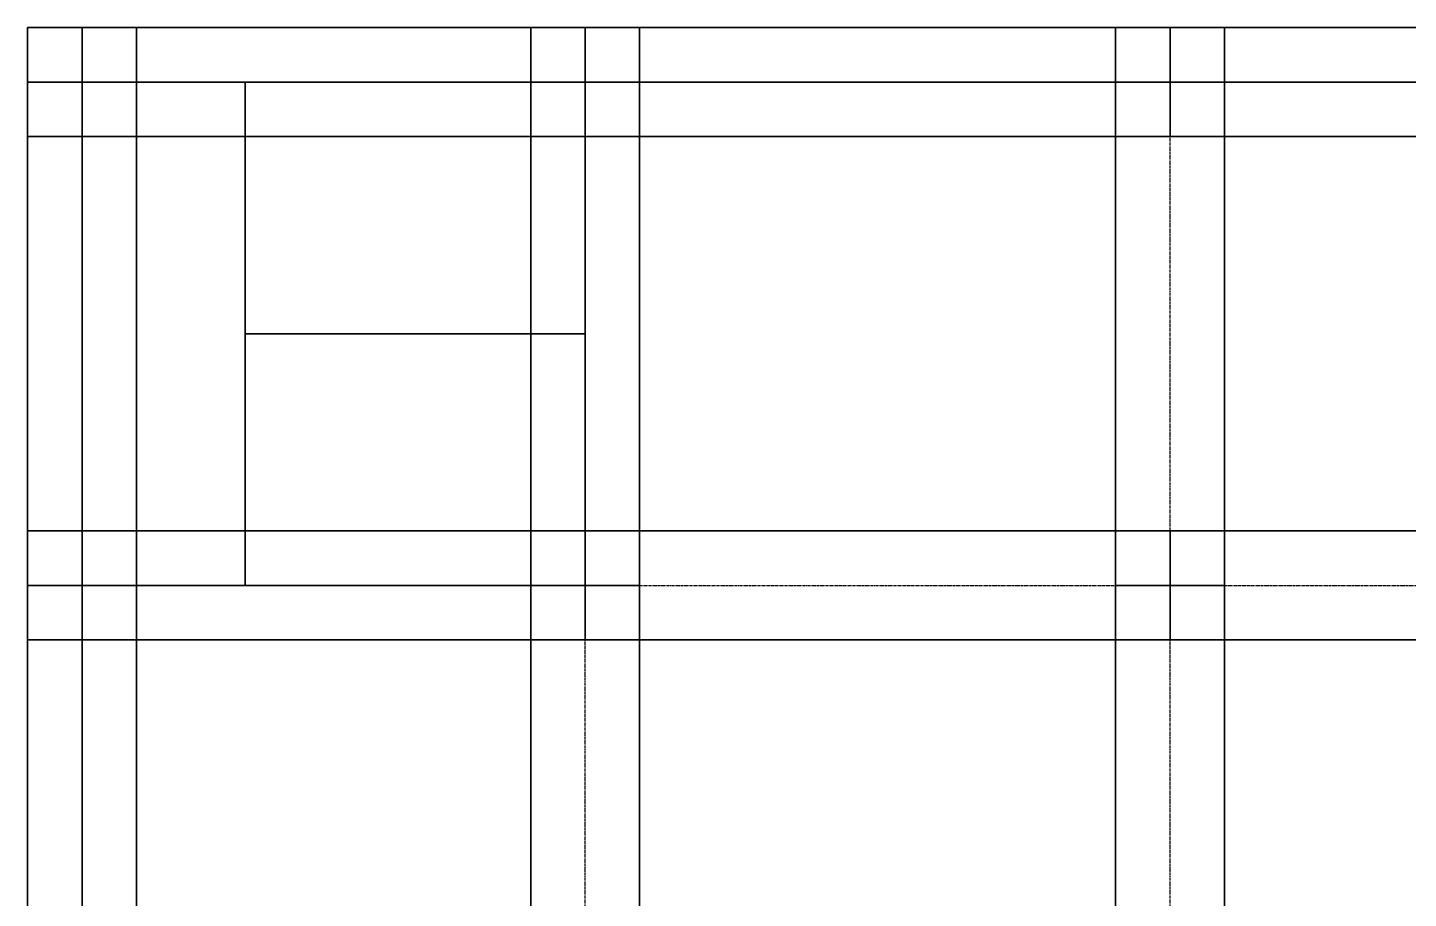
# Model space of a CAD drawing. Extents: x -12 to 2097, y 100 to 3117.
# Drawn here: x -12 to 292.6, y 2924.9 to 3116.9 of the extents above; entities that cross this region are included whole.
import ezdxf

# ---------------------------------------------------------------- set-up
doc = ezdxf.new("R2010")
doc.units = 0
doc.header["$MEASUREMENT"] = 0
doc.linetypes.add('Center', pattern=[2, 1.25, -0.25, 0.25, -0.25])
for name, color, linetype in [('BEAM', 5, 'CONTINUOUS'), ('CENTERLINES', 7, 'CONTINUOUS'), ('COLS', 5, 'CONTINUOUS'), ('SLAB', 6, 'CONTINUOUS')]:
    doc.layers.add(name, color=color, linetype=linetype)

msp = doc.modelspace()

# ---------------------------------------------------------------- linework, layer by layer
at = {"layer": 'BEAM', "color": 5, "linetype": 'CONTINUOUS'}
for points in [[(0, 3116.916, 600), (0, 3116.916, 624), (111, 3116.916, 624), (111, 3116.916, 600)], [(0, 3116.916, 624), (0, 3092.916, 624), (111, 3092.916, 624), (111, 3116.916, 624)], [(0, 3092.916, 600), (0, 3116.916, 600), (111, 3116.916, 600), (111, 3092.916, 600)], [(0, 3116.916, 468), (0, 3116.916, 492), (111, 3116.916, 492), (111, 3116.916, 468)], [(0, 3116.916, 492), (0, 3092.916, 492), (111, 3092.916, 492), (111, 3116.916, 492)], [(0, 3092.916, 468), (0, 3116.916, 468), (111, 3116.916, 468), (111, 3092.916, 468)], [(0, 3116.916, 336), (0, 3116.916, 360), (111, 3116.916, 360), (111, 3116.916, 336)], [(0, 3116.916, 360), (0, 3092.916, 360), (111, 3092.916, 360), (111, 3116.916, 360)], [(0, 3092.916, 336), (0, 3116.916, 336), (111, 3116.916, 336), (111, 3092.916, 336)], [(0, 3116.916, 204), (0, 3116.916, 228), (111, 3116.916, 228), (111, 3116.916, 204)], [(0, 3116.916, 228), (0, 3092.916, 228), (111, 3092.916, 228), (111, 3116.916, 228)], [(0, 3092.916, 204), (0, 3116.916, 204), (111, 3116.916, 204), (111, 3092.916, 204)], [(0, 3116.916, 60), (0, 3116.916, 84), (111, 3116.916, 84), (111, 3116.916, 60)], [(0, 3116.916, 84), (0, 3092.916, 84), (111, 3092.916, 84), (111, 3116.916, 84)], [(0, 3092.916, 60), (0, 3116.916, 60), (111, 3116.916, 60), (111, 3092.916, 60)], [(111, 3116.916, 600), (111, 3116.916, 624), (240, 3116.916, 624), (240, 3116.916, 600)], [(111, 3116.916, 624), (111, 3092.916, 624), (240, 3092.916, 624), (240, 3116.916, 624)], [(111, 3092.916, 600), (111, 3116.916, 600), (240, 3116.916, 600), (240, 3092.916, 600)], [(111, 3116.916, 468), (111, 3116.916, 492), (240, 3116.916, 492), (240, 3116.916, 468)], [(111, 3116.916, 492), (111, 3092.916, 492), (240, 3092.916, 492), (240, 3116.916, 492)], [(111, 3092.916, 468), (111, 3116.916, 468), (240, 3116.916, 468), (240, 3092.916, 468)], [(111, 3116.916, 336), (111, 3116.916, 360), (240, 3116.916, 360), (240, 3116.916, 336)], [(111, 3116.916, 360), (111, 3092.916, 360), (240, 3092.916, 360), (240, 3116.916, 360)], [(111, 3092.916, 336), (111, 3116.916, 336), (240, 3116.916, 336), (240, 3092.916, 336)], [(111, 3116.916, 204), (111, 3116.916, 228), (240, 3116.916, 228), (240, 3116.916, 204)], [(111, 3116.916, 228), (111, 3092.916, 228), (240, 3092.916, 228), (240, 3116.916, 228)], [(111, 3092.916, 204), (111, 3116.916, 204), (240, 3116.916, 204), (240, 3092.916, 204)], [(111, 3116.916, 60), (111, 3116.916, 84), (240, 3116.916, 84), (240, 3116.916, 60)], [(111, 3116.916, 84), (111, 3092.916, 84), (240, 3092.916, 84), (240, 3116.916, 84)], [(111, 3092.916, 60), (111, 3116.916, 60), (240, 3116.916, 60), (240, 3092.916, 60)], [(240, 3116.916, 600), (240, 3116.916, 624), (351, 3116.916, 624), (351, 3116.916, 600)], [(240, 3116.916, 624), (240, 3092.916, 624), (351, 3092.916, 624), (351, 3116.916, 624)], [(240, 3092.916, 600), (240, 3116.916, 600), (351, 3116.916, 600), (351, 3092.916, 600)], [(240, 3116.916, 468), (240, 3116.916, 492), (351, 3116.916, 492), (351, 3116.916, 468)], [(240, 3116.916, 492), (240, 3092.916, 492), (351, 3092.916, 492), (351, 3116.916, 492)], [(240, 3092.916, 468), (240, 3116.916, 468), (351, 3116.916, 468), (351, 3092.916, 468)], [(240, 3116.916, 336), (240, 3116.916, 360), (351, 3116.916, 360), (351, 3116.916, 336)], [(240, 3116.916, 360), (240, 3092.916, 360), (351, 3092.916, 360), (351, 3116.916, 360)], [(240, 3092.916, 336), (240, 3116.916, 336), (351, 3116.916, 336), (351, 3092.916, 336)], [(240, 3116.916, 204), (240, 3116.916, 228), (351, 3116.916, 228), (351, 3116.916, 204)], [(240, 3116.916, 228), (240, 3092.916, 228), (351, 3092.916, 228), (351, 3116.916, 228)], [(240, 3092.916, 204), (240, 3116.916, 204), (351, 3116.916, 204), (351, 3092.916, 204)], [(240, 3116.916, 60), (240, 3116.916, 84), (351, 3116.916, 84), (351, 3116.916, 60)], [(240, 3116.916, 84), (240, 3092.916, 84), (351, 3092.916, 84), (351, 3116.916, 84)], [(240, 3092.916, 60), (240, 3116.916, 60), (351, 3116.916, 60), (351, 3092.916, 60)], [(-12, 2993.916, 600), (-12, 2993.916, 624), (-12, 3104.916, 624), (-12, 3104.916, 600)], [(-12, 2993.916, 624), (12, 2993.916, 624), (12, 3104.916, 624), (-12, 3104.916, 624)], [(12, 2993.916, 600), (-12, 2993.916, 600), (-12, 3104.916, 600), (12, 3104.916, 600)], [(-12, 2993.916, 468), (-12, 2993.916, 492), (-12, 3104.916, 492), (-12, 3104.916, 468)], [(-12, 2993.916, 492), (12, 2993.916, 492), (12, 3104.916, 492), (-12, 3104.916, 492)], [(12, 2993.916, 468), (-12, 2993.916, 468), (-12, 3104.916, 468), (12, 3104.916, 468)], [(-12, 2993.916, 336), (-12, 2993.916, 360), (-12, 3104.916, 360), (-12, 3104.916, 336)], [(-12, 2993.916, 360), (12, 2993.916, 360), (12, 3104.916, 360), (-12, 3104.916, 360)], [(12, 2993.916, 336), (-12, 2993.916, 336), (-12, 3104.916, 336), (12, 3104.916, 336)], [(-12, 2993.916, 204), (-12, 2993.916, 228), (-12, 3104.916, 228), (-12, 3104.916, 204)], [(-12, 2993.916, 228), (12, 2993.916, 228), (12, 3104.916, 228), (-12, 3104.916, 228)], [(12, 2993.916, 204), (-12, 2993.916, 204), (-12, 3104.916, 204), (12, 3104.916, 204)], [(-12, 2993.916, 534), (-12, 2993.916, 558), (-12, 3104.916, 558), (-12, 3104.916, 534)], [(-12, 2993.916, 558), (12, 2993.916, 558), (12, 3104.916, 558), (-12, 3104.916, 558)], [(12, 2993.916, 534), (-12, 2993.916, 534), (-12, 3104.916, 534), (12, 3104.916, 534)], [(-12, 2993.916, 402), (-12, 2993.916, 426), (-12, 3104.916, 426), (-12, 3104.916, 402)], [(-12, 2993.916, 426), (12, 2993.916, 426), (12, 3104.916, 426), (-12, 3104.916, 426)], [(12, 2993.916, 402), (-12, 2993.916, 402), (-12, 3104.916, 402), (12, 3104.916, 402)], [(-12, 2993.916, 270), (-12, 2993.916, 294), (-12, 3104.916, 294), (-12, 3104.916, 270)], [(-12, 2993.916, 294), (12, 2993.916, 294), (12, 3104.916, 294), (-12, 3104.916, 294)], [(12, 2993.916, 270), (-12, 2993.916, 270), (-12, 3104.916, 270), (12, 3104.916, 270)], [(-12, 2993.916, 132), (-12, 2993.916, 156), (-12, 3104.916, 156), (-12, 3104.916, 132)], [(-12, 2993.916, 156), (12, 2993.916, 156), (12, 3104.916, 156), (-12, 3104.916, 156)], [(12, 2993.916, 132), (-12, 2993.916, 132), (-12, 3104.916, 132), (12, 3104.916, 132)], [(-12, 2993.916, 60), (-12, 2993.916, 84), (-12, 3104.916, 84), (-12, 3104.916, 60)], [(-12, 2993.916, 84), (12, 2993.916, 84), (12, 3104.916, 84), (-12, 3104.916, 84)], [(12, 2993.916, 60), (-12, 2993.916, 60), (-12, 3104.916, 60), (12, 3104.916, 60)], [(12, 2993.916, 624), (12, 2993.916, 600), (12, 3104.916, 600), (12, 3104.916, 624)], [(12, 2993.916, 492), (12, 2993.916, 468), (12, 3104.916, 468), (12, 3104.916, 492)], [(12, 2993.916, 360), (12, 2993.916, 336), (12, 3104.916, 336), (12, 3104.916, 360)], [(12, 2993.916, 228), (12, 2993.916, 204), (12, 3104.916, 204), (12, 3104.916, 228)], [(12, 2993.916, 558), (12, 2993.916, 534), (12, 3104.916, 534), (12, 3104.916, 558)], [(12, 2993.916, 426), (12, 2993.916, 402), (12, 3104.916, 402), (12, 3104.916, 426)], [(12, 2993.916, 294), (12, 2993.916, 270), (12, 3104.916, 270), (12, 3104.916, 294)], [(12, 2993.916, 156), (12, 2993.916, 132), (12, 3104.916, 132), (12, 3104.916, 156)], [(12, 2993.916, 84), (12, 2993.916, 60), (12, 3104.916, 60), (12, 3104.916, 84)], [(99, 2993.916, 600), (99, 2993.916, 624), (99, 3104.916, 624), (99, 3104.916, 600)], [(99, 2993.916, 624), (123, 2993.916, 624), (123, 3104.916, 624), (99, 3104.916, 624)], [(123, 2993.916, 600), (99, 2993.916, 600), (99, 3104.916, 600), (123, 3104.916, 600)], [(99, 2993.916, 468), (99, 2993.916, 492), (99, 3104.916, 492), (99, 3104.916, 468)], [(99, 2993.916, 492), (123, 2993.916, 492), (123, 3104.916, 492), (99, 3104.916, 492)], [(123, 2993.916, 468), (99, 2993.916, 468), (99, 3104.916, 468), (123, 3104.916, 468)], [(99, 2993.916, 336), (99, 2993.916, 360), (99, 3104.916, 360), (99, 3104.916, 336)], [(99, 2993.916, 360), (123, 2993.916, 360), (123, 3104.916, 360), (99, 3104.916, 360)], [(123, 2993.916, 336), (99, 2993.916, 336), (99, 3104.916, 336), (123, 3104.916, 336)], [(99, 2993.916, 204), (99, 2993.916, 228), (99, 3104.916, 228), (99, 3104.916, 204)], [(99, 2993.916, 228), (123, 2993.916, 228), (123, 3104.916, 228), (99, 3104.916, 228)], [(123, 2993.916, 204), (99, 2993.916, 204), (99, 3104.916, 204), (123, 3104.916, 204)], [(99, 2993.916, 60), (99, 2993.916, 84), (99, 3104.916, 84), (99, 3104.916, 60)], [(99, 2993.916, 84), (123, 2993.916, 84), (123, 3104.916, 84), (99, 3104.916, 84)], [(123, 2993.916, 60), (99, 2993.916, 60), (99, 3104.916, 60), (123, 3104.916, 60)], [(123, 2993.916, 624), (123, 2993.916, 600), (123, 3104.916, 600), (123, 3104.916, 624)], [(123, 2993.916, 492), (123, 2993.916, 468), (123, 3104.916, 468), (123, 3104.916, 492)], [(123, 2993.916, 360), (123, 2993.916, 336), (123, 3104.916, 336), (123, 3104.916, 360)], [(123, 2993.916, 228), (123, 2993.916, 204), (123, 3104.916, 204), (123, 3104.916, 228)], [(123, 2993.916, 84), (123, 2993.916, 60), (123, 3104.916, 60), (123, 3104.916, 84)], [(228, 2993.916, 600), (228, 2993.916, 624), (228, 3104.916, 624), (228, 3104.916, 600)], [(228, 2993.916, 624), (252, 2993.916, 624), (252, 3104.916, 624), (228, 3104.916, 624)], [(252, 2993.916, 600), (228, 2993.916, 600), (228, 3104.916, 600), (252, 3104.916, 600)], [(228, 2993.916, 468), (228, 2993.916, 492), (228, 3104.916, 492), (228, 3104.916, 468)], [(228, 2993.916, 492), (252, 2993.916, 492), (252, 3104.916, 492), (228, 3104.916, 492)], [(252, 2993.916, 468), (228, 2993.916, 468), (228, 3104.916, 468), (252, 3104.916, 468)], [(228, 2993.916, 336), (228, 2993.916, 360), (228, 3104.916, 360), (228, 3104.916, 336)], [(228, 2993.916, 360), (252, 2993.916, 360), (252, 3104.916, 360), (228, 3104.916, 360)], [(252, 2993.916, 336), (228, 2993.916, 336), (228, 3104.916, 336), (252, 3104.916, 336)], [(228, 2993.916, 204), (228, 2993.916, 228), (228, 3104.916, 228), (228, 3104.916, 204)], [(228, 2993.916, 228), (252, 2993.916, 228), (252, 3104.916, 228), (228, 3104.916, 228)], [(252, 2993.916, 204), (228, 2993.916, 204), (228, 3104.916, 204), (252, 3104.916, 204)], [(228, 2993.916, 60), (228, 2993.916, 84), (228, 3104.916, 84), (228, 3104.916, 60)], [(228, 2993.916, 84), (252, 2993.916, 84), (252, 3104.916, 84), (228, 3104.916, 84)], [(252, 2993.916, 60), (228, 2993.916, 60), (228, 3104.916, 60), (252, 3104.916, 60)], [(252, 2993.916, 624), (252, 2993.916, 600), (252, 3104.916, 600), (252, 3104.916, 624)], [(252, 2993.916, 492), (252, 2993.916, 468), (252, 3104.916, 468), (252, 3104.916, 492)], [(252, 2993.916, 360), (252, 2993.916, 336), (252, 3104.916, 336), (252, 3104.916, 360)], [(252, 2993.916, 228), (252, 2993.916, 204), (252, 3104.916, 204), (252, 3104.916, 228)], [(252, 2993.916, 84), (252, 2993.916, 60), (252, 3104.916, 60), (252, 3104.916, 84)], [(0, 3092.916, 624), (0, 3092.916, 600), (111, 3092.916, 600), (111, 3092.916, 624)], [(0, 3092.916, 492), (0, 3092.916, 468), (111, 3092.916, 468), (111, 3092.916, 492)], [(0, 3092.916, 360), (0, 3092.916, 336), (111, 3092.916, 336), (111, 3092.916, 360)], [(0, 3092.916, 228), (0, 3092.916, 204), (111, 3092.916, 204), (111, 3092.916, 228)], [(0, 3092.916, 84), (0, 3092.916, 60), (111, 3092.916, 60), (111, 3092.916, 84)], [(111, 3092.916, 624), (111, 3092.916, 600), (240, 3092.916, 600), (240, 3092.916, 624)], [(111, 3092.916, 492), (111, 3092.916, 468), (240, 3092.916, 468), (240, 3092.916, 492)], [(111, 3092.916, 360), (111, 3092.916, 336), (240, 3092.916, 336), (240, 3092.916, 360)], [(111, 3092.916, 228), (111, 3092.916, 204), (240, 3092.916, 204), (240, 3092.916, 228)], [(111, 3092.916, 84), (111, 3092.916, 60), (240, 3092.916, 60), (240, 3092.916, 84)], [(240, 3092.916, 624), (240, 3092.916, 600), (351, 3092.916, 600), (351, 3092.916, 624)], [(240, 3092.916, 492), (240, 3092.916, 468), (351, 3092.916, 468), (351, 3092.916, 492)], [(240, 3092.916, 360), (240, 3092.916, 336), (351, 3092.916, 336), (351, 3092.916, 360)], [(240, 3092.916, 228), (240, 3092.916, 204), (351, 3092.916, 204), (351, 3092.916, 228)], [(240, 3092.916, 84), (240, 3092.916, 60), (351, 3092.916, 60), (351, 3092.916, 84)], [(0, 3005.916, 600), (0, 3005.916, 624), (111, 3005.916, 624), (111, 3005.916, 600)], [(0, 3005.916, 624), (0, 2981.916, 624), (111, 2981.916, 624), (111, 3005.916, 624)], [(0, 2981.916, 600), (0, 3005.916, 600), (111, 3005.916, 600), (111, 2981.916, 600)], [(0, 3005.916, 468), (0, 3005.916, 492), (111, 3005.916, 492), (111, 3005.916, 468)], [(0, 3005.916, 492), (0, 2981.916, 492), (111, 2981.916, 492), (111, 3005.916, 492)], [(0, 2981.916, 468), (0, 3005.916, 468), (111, 3005.916, 468), (111, 2981.916, 468)], [(0, 3005.916, 336), (0, 3005.916, 360), (111, 3005.916, 360), (111, 3005.916, 336)], [(0, 3005.916, 360), (0, 2981.916, 360), (111, 2981.916, 360), (111, 3005.916, 360)], [(0, 2981.916, 336), (0, 3005.916, 336), (111, 3005.916, 336), (111, 2981.916, 336)], [(0, 3005.916, 204), (0, 3005.916, 228), (111, 3005.916, 228), (111, 3005.916, 204)], [(0, 3005.916, 228), (0, 2981.916, 228), (111, 2981.916, 228), (111, 3005.916, 228)], [(0, 2981.916, 204), (0, 3005.916, 204), (111, 3005.916, 204), (111, 2981.916, 204)], [(0, 3005.916, 60), (0, 3005.916, 84), (111, 3005.916, 84), (111, 3005.916, 60)], [(0, 3005.916, 84), (0, 2981.916, 84), (111, 2981.916, 84), (111, 3005.916, 84)], [(0, 2981.916, 60), (0, 3005.916, 60), (111, 3005.916, 60), (111, 2981.916, 60)], [(111, 3005.916, 600), (111, 3005.916, 624), (240, 3005.916, 624), (240, 3005.916, 600)], [(111, 3005.916, 624), (111, 2981.916, 624), (240, 2981.916, 624), (240, 3005.916, 624)], [(111, 2981.916, 600), (111, 3005.916, 600), (240, 3005.916, 600), (240, 2981.916, 600)], [(111, 3005.916, 468), (111, 3005.916, 492), (240, 3005.916, 492), (240, 3005.916, 468)], [(111, 3005.916, 492), (111, 2981.916, 492), (240, 2981.916, 492), (240, 3005.916, 492)], [(111, 2981.916, 468), (111, 3005.916, 468), (240, 3005.916, 468), (240, 2981.916, 468)], [(111, 3005.916, 336), (111, 3005.916, 360), (240, 3005.916, 360), (240, 3005.916, 336)], [(111, 3005.916, 360), (111, 2981.916, 360), (240, 2981.916, 360), (240, 3005.916, 360)], [(111, 2981.916, 336), (111, 3005.916, 336), (240, 3005.916, 336), (240, 2981.916, 336)], [(111, 3005.916, 204), (111, 3005.916, 228), (240, 3005.916, 228), (240, 3005.916, 204)], [(111, 3005.916, 228), (111, 2981.916, 228), (240, 2981.916, 228), (240, 3005.916, 228)], [(111, 2981.916, 204), (111, 3005.916, 204), (240, 3005.916, 204), (240, 2981.916, 204)], [(111, 3005.916, 60), (111, 3005.916, 84), (240, 3005.916, 84), (240, 3005.916, 60)], [(111, 3005.916, 84), (111, 2981.916, 84), (240, 2981.916, 84), (240, 3005.916, 84)], [(111, 2981.916, 60), (111, 3005.916, 60), (240, 3005.916, 60), (240, 2981.916, 60)], [(240, 3005.916, 600), (240, 3005.916, 624), (351, 3005.916, 624), (351, 3005.916, 600)], [(240, 3005.916, 624), (240, 2981.916, 624), (351, 2981.916, 624), (351, 3005.916, 624)], [(240, 2981.916, 600), (240, 3005.916, 600), (351, 3005.916, 600), (351, 2981.916, 600)], [(240, 3005.916, 468), (240, 3005.916, 492), (351, 3005.916, 492), (351, 3005.916, 468)], [(240, 3005.916, 492), (240, 2981.916, 492), (351, 2981.916, 492), (351, 3005.916, 492)], [(240, 2981.916, 468), (240, 3005.916, 468), (351, 3005.916, 468), (351, 2981.916, 468)], [(240, 3005.916, 336), (240, 3005.916, 360), (351, 3005.916, 360), (351, 3005.916, 336)], [(240, 3005.916, 360), (240, 2981.916, 360), (351, 2981.916, 360), (351, 3005.916, 360)], [(240, 2981.916, 336), (240, 3005.916, 336), (351, 3005.916, 336), (351, 2981.916, 336)], [(240, 3005.916, 204), (240, 3005.916, 228), (351, 3005.916, 228), (351, 3005.916, 204)], [(240, 3005.916, 228), (240, 2981.916, 228), (351, 2981.916, 228), (351, 3005.916, 228)], [(240, 2981.916, 204), (240, 3005.916, 204), (351, 3005.916, 204), (351, 2981.916, 204)], [(240, 3005.916, 60), (240, 3005.916, 84), (351, 3005.916, 84), (351, 3005.916, 60)], [(240, 3005.916, 84), (240, 2981.916, 84), (351, 2981.916, 84), (351, 3005.916, 84)], [(240, 2981.916, 60), (240, 3005.916, 60), (351, 3005.916, 60), (351, 2981.916, 60)], [(-12, 2908.92, 600), (-12, 2908.92, 624), (-12, 2993.916, 624), (-12, 2993.916, 600)], [(-12, 2908.92, 624), (12, 2908.92, 624), (12, 2993.916, 624), (-12, 2993.916, 624)], [(12, 2908.92, 600), (-12, 2908.92, 600), (-12, 2993.916, 600), (12, 2993.916, 600)], [(-12, 2908.92, 468), (-12, 2908.92, 492), (-12, 2993.916, 492), (-12, 2993.916, 468)], [(-12, 2908.92, 492), (12, 2908.92, 492), (12, 2993.916, 492), (-12, 2993.916, 492)], [(12, 2908.92, 468), (-12, 2908.92, 468), (-12, 2993.916, 468), (12, 2993.916, 468)], [(-12, 2908.92, 336), (-12, 2908.92, 360), (-12, 2993.916, 360), (-12, 2993.916, 336)], [(-12, 2908.92, 360), (12, 2908.92, 360), (12, 2993.916, 360), (-12, 2993.916, 360)], [(12, 2908.92, 336), (-12, 2908.92, 336), (-12, 2993.916, 336), (12, 2993.916, 336)], [(-12, 2908.92, 204), (-12, 2908.92, 228), (-12, 2993.916, 228), (-12, 2993.916, 204)], [(-12, 2908.92, 228), (12, 2908.92, 228), (12, 2993.916, 228), (-12, 2993.916, 228)], [(12, 2908.92, 204), (-12, 2908.92, 204), (-12, 2993.916, 204), (12, 2993.916, 204)], [(-12, 2908.92, 60), (-12, 2908.92, 84), (-12, 2993.916, 84), (-12, 2993.916, 60)], [(-12, 2908.92, 84), (12, 2908.92, 84), (12, 2993.916, 84), (-12, 2993.916, 84)], [(12, 2908.92, 60), (-12, 2908.92, 60), (-12, 2993.916, 60), (12, 2993.916, 60)], [(12, 2908.92, 624), (12, 2908.92, 600), (12, 2993.916, 600), (12, 2993.916, 624)], [(12, 2908.92, 492), (12, 2908.92, 468), (12, 2993.916, 468), (12, 2993.916, 492)], [(12, 2908.92, 360), (12, 2908.92, 336), (12, 2993.916, 336), (12, 2993.916, 360)], [(12, 2908.92, 228), (12, 2908.92, 204), (12, 2993.916, 204), (12, 2993.916, 228)], [(12, 2908.92, 84), (12, 2908.92, 60), (12, 2993.916, 60), (12, 2993.916, 84)], [(99, 2908.92, 600), (99, 2908.92, 624), (99, 2993.916, 624), (99, 2993.916, 600)], [(99, 2908.92, 624), (123, 2908.92, 624), (123, 2993.916, 624), (99, 2993.916, 624)], [(123, 2908.92, 600), (99, 2908.92, 600), (99, 2993.916, 600), (123, 2993.916, 600)], [(99, 2908.92, 468), (99, 2908.92, 492), (99, 2993.916, 492), (99, 2993.916, 468)], [(99, 2908.92, 492), (123, 2908.92, 492), (123, 2993.916, 492), (99, 2993.916, 492)], [(123, 2908.92, 468), (99, 2908.92, 468), (99, 2993.916, 468), (123, 2993.916, 468)], [(99, 2908.92, 336), (99, 2908.92, 360), (99, 2993.916, 360), (99, 2993.916, 336)], [(99, 2908.92, 360), (123, 2908.92, 360), (123, 2993.916, 360), (99, 2993.916, 360)], [(123, 2908.92, 336), (99, 2908.92, 336), (99, 2993.916, 336), (123, 2993.916, 336)], [(99, 2908.92, 204), (99, 2908.92, 228), (99, 2993.916, 228), (99, 2993.916, 204)], [(99, 2908.92, 228), (123, 2908.92, 228), (123, 2993.916, 228), (99, 2993.916, 228)], [(123, 2908.92, 204), (99, 2908.92, 204), (99, 2993.916, 204), (123, 2993.916, 204)], [(99, 2908.92, 60), (99, 2908.92, 84), (99, 2993.916, 84), (99, 2993.916, 60)], [(99, 2908.92, 84), (123, 2908.92, 84), (123, 2993.916, 84), (99, 2993.916, 84)], [(123, 2908.92, 60), (99, 2908.92, 60), (99, 2993.916, 60), (123, 2993.916, 60)], [(123, 2908.92, 624), (123, 2908.92, 600), (123, 2993.916, 600), (123, 2993.916, 624)], [(123, 2908.92, 492), (123, 2908.92, 468), (123, 2993.916, 468), (123, 2993.916, 492)], [(123, 2908.92, 360), (123, 2908.92, 336), (123, 2993.916, 336), (123, 2993.916, 360)], [(123, 2908.92, 228), (123, 2908.92, 204), (123, 2993.916, 204), (123, 2993.916, 228)], [(123, 2908.92, 84), (123, 2908.92, 60), (123, 2993.916, 60), (123, 2993.916, 84)], [(228, 2908.92, 600), (228, 2908.92, 624), (228, 2993.916, 624), (228, 2993.916, 600)], [(228, 2908.92, 624), (252, 2908.92, 624), (252, 2993.916, 624), (228, 2993.916, 624)], [(252, 2908.92, 600), (228, 2908.92, 600), (228, 2993.916, 600), (252, 2993.916, 600)], [(228, 2908.92, 468), (228, 2908.92, 492), (228, 2993.916, 492), (228, 2993.916, 468)], [(228, 2908.92, 492), (252, 2908.92, 492), (252, 2993.916, 492), (228, 2993.916, 492)], [(252, 2908.92, 468), (228, 2908.92, 468), (228, 2993.916, 468), (252, 2993.916, 468)], [(228, 2908.92, 336), (228, 2908.92, 360), (228, 2993.916, 360), (228, 2993.916, 336)], [(228, 2908.92, 360), (252, 2908.92, 360), (252, 2993.916, 360), (228, 2993.916, 360)], [(252, 2908.92, 336), (228, 2908.92, 336), (228, 2993.916, 336), (252, 2993.916, 336)], [(228, 2908.92, 204), (228, 2908.92, 228), (228, 2993.916, 228), (228, 2993.916, 204)], [(228, 2908.92, 228), (252, 2908.92, 228), (252, 2993.916, 228), (228, 2993.916, 228)], [(252, 2908.92, 204), (228, 2908.92, 204), (228, 2993.916, 204), (252, 2993.916, 204)], [(228, 2908.92, 60), (228, 2908.92, 84), (228, 2993.916, 84), (228, 2993.916, 60)], [(228, 2908.92, 84), (252, 2908.92, 84), (252, 2993.916, 84), (228, 2993.916, 84)], [(252, 2908.92, 60), (228, 2908.92, 60), (228, 2993.916, 60), (252, 2993.916, 60)], [(252, 2908.92, 624), (252, 2908.92, 600), (252, 2993.916, 600), (252, 2993.916, 624)], [(252, 2908.92, 492), (252, 2908.92, 468), (252, 2993.916, 468), (252, 2993.916, 492)], [(252, 2908.92, 360), (252, 2908.92, 336), (252, 2993.916, 336), (252, 2993.916, 360)], [(252, 2908.92, 228), (252, 2908.92, 204), (252, 2993.916, 204), (252, 2993.916, 228)], [(252, 2908.92, 84), (252, 2908.92, 60), (252, 2993.916, 60), (252, 2993.916, 84)], [(0, 2981.916, 624), (0, 2981.916, 600), (111, 2981.916, 600), (111, 2981.916, 624)], [(0, 2981.916, 492), (0, 2981.916, 468), (111, 2981.916, 468), (111, 2981.916, 492)], [(0, 2981.916, 360), (0, 2981.916, 336), (111, 2981.916, 336), (111, 2981.916, 360)], [(0, 2981.916, 228), (0, 2981.916, 204), (111, 2981.916, 204), (111, 2981.916, 228)], [(0, 2981.916, 84), (0, 2981.916, 60), (111, 2981.916, 60), (111, 2981.916, 84)], [(111, 2981.916, 624), (111, 2981.916, 600), (240, 2981.916, 600), (240, 2981.916, 624)], [(111, 2981.916, 492), (111, 2981.916, 468), (240, 2981.916, 468), (240, 2981.916, 492)], [(111, 2981.916, 360), (111, 2981.916, 336), (240, 2981.916, 336), (240, 2981.916, 360)], [(111, 2981.916, 228), (111, 2981.916, 204), (240, 2981.916, 204), (240, 2981.916, 228)], [(111, 2981.916, 84), (111, 2981.916, 60), (240, 2981.916, 60), (240, 2981.916, 84)], [(240, 2981.916, 624), (240, 2981.916, 600), (351, 2981.916, 600), (351, 2981.916, 624)], [(240, 2981.916, 492), (240, 2981.916, 468), (351, 2981.916, 468), (351, 2981.916, 492)], [(240, 2981.916, 360), (240, 2981.916, 336), (351, 2981.916, 336), (351, 2981.916, 360)], [(240, 2981.916, 228), (240, 2981.916, 204), (351, 2981.916, 204), (351, 2981.916, 228)], [(240, 2981.916, 84), (240, 2981.916, 60), (351, 2981.916, 60), (351, 2981.916, 84)]]:
    msp.add_3dface(points, dxfattribs=at)
at = {"layer": 'CENTERLINES', "color": 0, "linetype": 'CENTER', "ltscale": 0.5}
for p, q in [((0, 2993.916, 624), (0, 3104.916, 624)), ((0, 2993.916, 492), (0, 3104.916, 492)), ((0, 2993.916, 360), (0, 3104.916, 360)), ((0, 2993.916, 228), (0, 3104.916, 228)), ((0, 3104.916, 624), (111, 3104.916, 624)), ((0, 3104.916, 492), (111, 3104.916, 492)), ((0, 3104.916, 360), (111, 3104.916, 360)), ((0, 3104.916, 228), (111, 3104.916, 228)), ((0, 2993.916, 558), (0, 3104.916, 558)), ((0, 2993.916, 426), (0, 3104.916, 426)), ((0, 2993.916, 294), (0, 3104.916, 294)), ((0, 2993.916, 156), (0, 3104.916, 156)), ((0, 2993.916, 84), (0, 3104.916, 84)), ((0, 3104.916, 84), (111, 3104.916, 84)), ((0, 3104.916, 492), (0, 3104.916, 624)), ((0, 3104.916, 360), (0, 3104.916, 492)), ((0, 3104.916, 228), (0, 3104.916, 360)), ((0, 3104.916, 84), (0, 3104.916, 228)), ((0, 3104.916, 24), (0, 3104.916, 84)), ((0, 3104.916), (0, 3104.916, 24)), ((111, 3104.916, 624), (240, 3104.916, 624)), ((111, 3104.916, 492), (240, 3104.916, 492)), ((111, 3104.916, 360), (240, 3104.916, 360)), ((111, 3104.916, 228), (240, 3104.916, 228)), ((111, 3104.916, 84), (240, 3104.916, 84)), ((111, 2993.916, 624), (111, 3104.916, 624)), ((111, 2993.916, 492), (111, 3104.916, 492)), ((111, 2993.916, 360), (111, 3104.916, 360)), ((111, 2993.916, 228), (111, 3104.916, 228)), ((111, 2993.916, 84), (111, 3104.916, 84)), ((111, 3104.916, 492), (111, 3104.916, 624)), ((111, 3104.916, 360), (111, 3104.916, 492)), ((111, 3104.916, 228), (111, 3104.916, 360)), ((111, 3104.916, 84), (111, 3104.916, 228)), ((111, 3104.916, 24), (111, 3104.916, 84)), ((111, 3104.916), (111, 3104.916, 24)), ((240, 2993.916, 624), (240, 3104.916, 624)), ((240, 2993.916, 492), (240, 3104.916, 492)), ((240, 2993.916, 360), (240, 3104.916, 360)), ((240, 2993.916, 228), (240, 3104.916, 228)), ((240, 2993.916, 84), (240, 3104.916, 84)), ((240, 3104.916, 624), (351, 3104.916, 624)), ((240, 3104.916, 492), (351, 3104.916, 492)), ((240, 3104.916, 360), (351, 3104.916, 360)), ((240, 3104.916, 228), (351, 3104.916, 228)), ((240, 3104.916, 84), (351, 3104.916, 84)), ((240, 3104.916, 492), (240, 3104.916, 624)), ((240, 3104.916, 360), (240, 3104.916, 492)), ((240, 3104.916, 228), (240, 3104.916, 360)), ((240, 3104.916, 84), (240, 3104.916, 228)), ((240, 3104.916, 24), (240, 3104.916, 84)), ((240, 3104.916), (240, 3104.916, 24)), ((0, 2908.92, 624), (0, 2993.916, 624)), ((0, 2908.92, 492), (0, 2993.916, 492)), ((0, 2908.92, 360), (0, 2993.916, 360)), ((0, 2908.92, 228), (0, 2993.916, 228)), ((0, 2908.92, 84), (0, 2993.916, 84)), ((0, 2993.916, 624), (111, 2993.916, 624)), ((0, 2993.916, 492), (111, 2993.916, 492)), ((0, 2993.916, 360), (111, 2993.916, 360)), ((0, 2993.916, 228), (111, 2993.916, 228)), ((0, 2993.916, 84), (111, 2993.916, 84)), ((0, 2993.916, 492), (0, 2993.916, 624)), ((0, 2993.916, 360), (0, 2993.916, 492)), ((0, 2993.916, 228), (0, 2993.916, 360)), ((0, 2993.916, 84), (0, 2993.916, 228)), ((0, 2993.916, 24), (0, 2993.916, 84)), ((0, 2993.916), (0, 2993.916, 24)), ((111, 2908.92, 624), (111, 2993.916, 624)), ((111, 2908.92, 492), (111, 2993.916, 492)), ((111, 2908.92, 360), (111, 2993.916, 360)), ((111, 2908.92, 228), (111, 2993.916, 228)), ((111, 2908.92, 84), (111, 2993.916, 84)), ((111, 2993.916, 624), (240, 2993.916, 624)), ((111, 2993.916, 492), (240, 2993.916, 492)), ((111, 2993.916, 360), (240, 2993.916, 360)), ((111, 2993.916, 228), (240, 2993.916, 228)), ((111, 2993.916, 84), (240, 2993.916, 84)), ((111, 2993.916, 492), (111, 2993.916, 624)), ((111, 2993.916, 360), (111, 2993.916, 492)), ((111, 2993.916, 228), (111, 2993.916, 360)), ((111, 2993.916, 84), (111, 2993.916, 228)), ((111, 2993.916, 24), (111, 2993.916, 84)), ((111, 2993.916), (111, 2993.916, 24)), ((240, 2908.92, 624), (240, 2993.916, 624)), ((240, 2908.92, 492), (240, 2993.916, 492)), ((240, 2908.92, 360), (240, 2993.916, 360)), ((240, 2908.92, 228), (240, 2993.916, 228)), ((240, 2908.92, 84), (240, 2993.916, 84)), ((240, 2993.916, 624), (351, 2993.916, 624)), ((240, 2993.916, 492), (351, 2993.916, 492)), ((240, 2993.916, 360), (351, 2993.916, 360)), ((240, 2993.916, 228), (351, 2993.916, 228)), ((240, 2993.916, 84), (351, 2993.916, 84)), ((240, 2993.916, 492), (240, 2993.916, 624)), ((240, 2993.916, 360), (240, 2993.916, 492)), ((240, 2993.916, 228), (240, 2993.916, 360)), ((240, 2993.916, 84), (240, 2993.916, 228)), ((240, 2993.916, 24), (240, 2993.916, 84)), ((240, 2993.916), (240, 2993.916, 24))]:
    msp.add_line(p, q, dxfattribs=at)
at = {"layer": 'CENTERLINES', "color": 0, "linetype": 'CENTER'}
for elevation in [156, 294, 426, 558]:
    msp.add_lwpolyline([(0, 2993.916), (36, 2993.916), (36, 3104.916), (0, 3104.916)], close=True, dxfattribs=dict(at, elevation=elevation))
for elevation in [624, 492, 360, 228, 84]:
    msp.add_lwpolyline([(0, 1540.92), (0, 1711.92), (0, 1882.92), (0, 2053.92), (0, 2224.92), (0, 2395.92), (0, 2566.92), (0, 2737.92), (0, 2908.92), (0, 2993.916), (0, 3104.916), (111, 3104.916), (240, 3104.916), (351, 3104.916), (402, 3104.916), (573, 3104.916), (744, 3104.916), (915, 3104.916), (987, 3104.916), (1098, 3104.916), (1170, 3104.916), (1341, 3104.916)], dxfattribs=dict(at, elevation=elevation))
at = {"layer": 'COLS', "color": 5, "linetype": 'CONTINUOUS'}
for points in [[(12, 3116.916, 492), (-12, 3116.916, 492), (-12, 3116.916, 624), (12, 3116.916, 624)], [(-12, 3116.916, 492), (-12, 3092.916, 492), (-12, 3092.916, 624), (-12, 3116.916, 624)], [(12, 3116.916, 360), (-12, 3116.916, 360), (-12, 3116.916, 492), (12, 3116.916, 492)], [(-12, 3116.916, 360), (-12, 3092.916, 360), (-12, 3092.916, 492), (-12, 3116.916, 492)], [(12, 3116.916, 228), (-12, 3116.916, 228), (-12, 3116.916, 360), (12, 3116.916, 360)], [(-12, 3116.916, 228), (-12, 3092.916, 228), (-12, 3092.916, 360), (-12, 3116.916, 360)], [(12, 3116.916, 84), (-12, 3116.916, 84), (-12, 3116.916, 228), (12, 3116.916, 228)], [(-12, 3116.916, 84), (-12, 3092.916, 84), (-12, 3092.916, 228), (-12, 3116.916, 228)], [(12, 3116.916, 24), (-12, 3116.916, 24), (-12, 3116.916, 84), (12, 3116.916, 84)], [(-12, 3116.916, 24), (-12, 3092.916, 24), (-12, 3092.916, 84), (-12, 3116.916, 84)], [(12, 3116.916), (-12, 3116.916), (-12, 3116.916, 24), (12, 3116.916, 24)], [(-12, 3116.916), (-12, 3092.916), (-12, 3092.916, 24), (-12, 3116.916, 24)], [(12, 3092.916, 492), (12, 3116.916, 492), (12, 3116.916, 624), (12, 3092.916, 624)], [(12, 3092.916, 360), (12, 3116.916, 360), (12, 3116.916, 492), (12, 3092.916, 492)], [(12, 3092.916, 228), (12, 3116.916, 228), (12, 3116.916, 360), (12, 3092.916, 360)], [(12, 3092.916, 84), (12, 3116.916, 84), (12, 3116.916, 228), (12, 3092.916, 228)], [(12, 3092.916, 24), (12, 3116.916, 24), (12, 3116.916, 84), (12, 3092.916, 84)], [(12, 3092.916), (12, 3116.916), (12, 3116.916, 24), (12, 3092.916, 24)], [(123, 3116.916, 492), (99, 3116.916, 492), (99, 3116.916, 624), (123, 3116.916, 624)], [(99, 3116.916, 492), (99, 3092.916, 492), (99, 3092.916, 624), (99, 3116.916, 624)], [(123, 3116.916, 360), (99, 3116.916, 360), (99, 3116.916, 492), (123, 3116.916, 492)], [(99, 3116.916, 360), (99, 3092.916, 360), (99, 3092.916, 492), (99, 3116.916, 492)], [(123, 3116.916, 228), (99, 3116.916, 228), (99, 3116.916, 360), (123, 3116.916, 360)], [(99, 3116.916, 228), (99, 3092.916, 228), (99, 3092.916, 360), (99, 3116.916, 360)], [(123, 3116.916, 84), (99, 3116.916, 84), (99, 3116.916, 228), (123, 3116.916, 228)], [(99, 3116.916, 84), (99, 3092.916, 84), (99, 3092.916, 228), (99, 3116.916, 228)], [(123, 3116.916, 24), (99, 3116.916, 24), (99, 3116.916, 84), (123, 3116.916, 84)], [(99, 3116.916, 24), (99, 3092.916, 24), (99, 3092.916, 84), (99, 3116.916, 84)], [(123, 3116.916), (99, 3116.916), (99, 3116.916, 24), (123, 3116.916, 24)], [(99, 3116.916), (99, 3092.916), (99, 3092.916, 24), (99, 3116.916, 24)], [(123, 3092.916, 492), (123, 3116.916, 492), (123, 3116.916, 624), (123, 3092.916, 624)], [(123, 3092.916, 360), (123, 3116.916, 360), (123, 3116.916, 492), (123, 3092.916, 492)], [(123, 3092.916, 228), (123, 3116.916, 228), (123, 3116.916, 360), (123, 3092.916, 360)], [(123, 3092.916, 84), (123, 3116.916, 84), (123, 3116.916, 228), (123, 3092.916, 228)], [(123, 3092.916, 24), (123, 3116.916, 24), (123, 3116.916, 84), (123, 3092.916, 84)], [(123, 3092.916), (123, 3116.916), (123, 3116.916, 24), (123, 3092.916, 24)], [(252, 3116.916, 492), (228, 3116.916, 492), (228, 3116.916, 624), (252, 3116.916, 624)], [(228, 3116.916, 492), (228, 3092.916, 492), (228, 3092.916, 624), (228, 3116.916, 624)], [(252, 3116.916, 360), (228, 3116.916, 360), (228, 3116.916, 492), (252, 3116.916, 492)], [(228, 3116.916, 360), (228, 3092.916, 360), (228, 3092.916, 492), (228, 3116.916, 492)], [(252, 3116.916, 228), (228, 3116.916, 228), (228, 3116.916, 360), (252, 3116.916, 360)], [(228, 3116.916, 228), (228, 3092.916, 228), (228, 3092.916, 360), (228, 3116.916, 360)], [(252, 3116.916, 84), (228, 3116.916, 84), (228, 3116.916, 228), (252, 3116.916, 228)], [(228, 3116.916, 84), (228, 3092.916, 84), (228, 3092.916, 228), (228, 3116.916, 228)], [(252, 3116.916, 24), (228, 3116.916, 24), (228, 3116.916, 84), (252, 3116.916, 84)], [(228, 3116.916, 24), (228, 3092.916, 24), (228, 3092.916, 84), (228, 3116.916, 84)], [(252, 3116.916), (228, 3116.916), (228, 3116.916, 24), (252, 3116.916, 24)], [(228, 3116.916), (228, 3092.916), (228, 3092.916, 24), (228, 3116.916, 24)], [(252, 3092.916, 492), (252, 3116.916, 492), (252, 3116.916, 624), (252, 3092.916, 624)], [(252, 3092.916, 360), (252, 3116.916, 360), (252, 3116.916, 492), (252, 3092.916, 492)], [(252, 3092.916, 228), (252, 3116.916, 228), (252, 3116.916, 360), (252, 3092.916, 360)], [(252, 3092.916, 84), (252, 3116.916, 84), (252, 3116.916, 228), (252, 3092.916, 228)], [(252, 3092.916, 24), (252, 3116.916, 24), (252, 3116.916, 84), (252, 3092.916, 84)], [(252, 3092.916), (252, 3116.916), (252, 3116.916, 24), (252, 3092.916, 24)], [(-12, 3092.916, 492), (12, 3092.916, 492), (12, 3092.916, 624), (-12, 3092.916, 624)], [(-12, 3092.916, 360), (12, 3092.916, 360), (12, 3092.916, 492), (-12, 3092.916, 492)], [(-12, 3092.916, 228), (12, 3092.916, 228), (12, 3092.916, 360), (-12, 3092.916, 360)], [(-12, 3092.916, 84), (12, 3092.916, 84), (12, 3092.916, 228), (-12, 3092.916, 228)], [(-12, 3092.916, 24), (12, 3092.916, 24), (12, 3092.916, 84), (-12, 3092.916, 84)], [(-12, 3092.916), (12, 3092.916), (12, 3092.916, 24), (-12, 3092.916, 24)], [(99, 3092.916, 492), (123, 3092.916, 492), (123, 3092.916, 624), (99, 3092.916, 624)], [(99, 3092.916, 360), (123, 3092.916, 360), (123, 3092.916, 492), (99, 3092.916, 492)], [(99, 3092.916, 228), (123, 3092.916, 228), (123, 3092.916, 360), (99, 3092.916, 360)], [(99, 3092.916, 84), (123, 3092.916, 84), (123, 3092.916, 228), (99, 3092.916, 228)], [(99, 3092.916, 24), (123, 3092.916, 24), (123, 3092.916, 84), (99, 3092.916, 84)], [(99, 3092.916), (123, 3092.916), (123, 3092.916, 24), (99, 3092.916, 24)], [(228, 3092.916, 492), (252, 3092.916, 492), (252, 3092.916, 624), (228, 3092.916, 624)], [(228, 3092.916, 360), (252, 3092.916, 360), (252, 3092.916, 492), (228, 3092.916, 492)], [(228, 3092.916, 228), (252, 3092.916, 228), (252, 3092.916, 360), (228, 3092.916, 360)], [(228, 3092.916, 84), (252, 3092.916, 84), (252, 3092.916, 228), (228, 3092.916, 228)], [(228, 3092.916, 24), (252, 3092.916, 24), (252, 3092.916, 84), (228, 3092.916, 84)], [(228, 3092.916), (252, 3092.916), (252, 3092.916, 24), (228, 3092.916, 24)], [(12, 3005.916, 492), (-12, 3005.916, 492), (-12, 3005.916, 624), (12, 3005.916, 624)], [(-12, 3005.916, 492), (-12, 2981.916, 492), (-12, 2981.916, 624), (-12, 3005.916, 624)], [(12, 3005.916, 360), (-12, 3005.916, 360), (-12, 3005.916, 492), (12, 3005.916, 492)], [(-12, 3005.916, 360), (-12, 2981.916, 360), (-12, 2981.916, 492), (-12, 3005.916, 492)], [(12, 3005.916, 228), (-12, 3005.916, 228), (-12, 3005.916, 360), (12, 3005.916, 360)], [(-12, 3005.916, 228), (-12, 2981.916, 228), (-12, 2981.916, 360), (-12, 3005.916, 360)], [(12, 3005.916, 84), (-12, 3005.916, 84), (-12, 3005.916, 228), (12, 3005.916, 228)], [(-12, 3005.916, 84), (-12, 2981.916, 84), (-12, 2981.916, 228), (-12, 3005.916, 228)], [(12, 3005.916, 24), (-12, 3005.916, 24), (-12, 3005.916, 84), (12, 3005.916, 84)], [(-12, 3005.916, 24), (-12, 2981.916, 24), (-12, 2981.916, 84), (-12, 3005.916, 84)], [(12, 3005.916), (-12, 3005.916), (-12, 3005.916, 24), (12, 3005.916, 24)], [(-12, 3005.916), (-12, 2981.916), (-12, 2981.916, 24), (-12, 3005.916, 24)], [(12, 2981.916, 492), (12, 3005.916, 492), (12, 3005.916, 624), (12, 2981.916, 624)], [(12, 2981.916, 360), (12, 3005.916, 360), (12, 3005.916, 492), (12, 2981.916, 492)], [(12, 2981.916, 228), (12, 3005.916, 228), (12, 3005.916, 360), (12, 2981.916, 360)], [(12, 2981.916, 84), (12, 3005.916, 84), (12, 3005.916, 228), (12, 2981.916, 228)], [(12, 2981.916, 24), (12, 3005.916, 24), (12, 3005.916, 84), (12, 2981.916, 84)], [(12, 2981.916), (12, 3005.916), (12, 3005.916, 24), (12, 2981.916, 24)], [(123, 3005.916, 492), (99, 3005.916, 492), (99, 3005.916, 624), (123, 3005.916, 624)], [(99, 3005.916, 492), (99, 2981.916, 492), (99, 2981.916, 624), (99, 3005.916, 624)], [(123, 3005.916, 360), (99, 3005.916, 360), (99, 3005.916, 492), (123, 3005.916, 492)], [(99, 3005.916, 360), (99, 2981.916, 360), (99, 2981.916, 492), (99, 3005.916, 492)], [(123, 3005.916, 228), (99, 3005.916, 228), (99, 3005.916, 360), (123, 3005.916, 360)], [(99, 3005.916, 228), (99, 2981.916, 228), (99, 2981.916, 360), (99, 3005.916, 360)], [(123, 3005.916, 84), (99, 3005.916, 84), (99, 3005.916, 228), (123, 3005.916, 228)], [(99, 3005.916, 84), (99, 2981.916, 84), (99, 2981.916, 228), (99, 3005.916, 228)], [(123, 3005.916, 24), (99, 3005.916, 24), (99, 3005.916, 84), (123, 3005.916, 84)], [(99, 3005.916, 24), (99, 2981.916, 24), (99, 2981.916, 84), (99, 3005.916, 84)], [(123, 3005.916), (99, 3005.916), (99, 3005.916, 24), (123, 3005.916, 24)], [(99, 3005.916), (99, 2981.916), (99, 2981.916, 24), (99, 3005.916, 24)], [(123, 2981.916, 492), (123, 3005.916, 492), (123, 3005.916, 624), (123, 2981.916, 624)], [(123, 2981.916, 360), (123, 3005.916, 360), (123, 3005.916, 492), (123, 2981.916, 492)], [(123, 2981.916, 228), (123, 3005.916, 228), (123, 3005.916, 360), (123, 2981.916, 360)], [(123, 2981.916, 84), (123, 3005.916, 84), (123, 3005.916, 228), (123, 2981.916, 228)], [(123, 2981.916, 24), (123, 3005.916, 24), (123, 3005.916, 84), (123, 2981.916, 84)], [(123, 2981.916), (123, 3005.916), (123, 3005.916, 24), (123, 2981.916, 24)], [(252, 3005.916, 492), (228, 3005.916, 492), (228, 3005.916, 624), (252, 3005.916, 624)], [(228, 3005.916, 492), (228, 2981.916, 492), (228, 2981.916, 624), (228, 3005.916, 624)], [(252, 3005.916, 360), (228, 3005.916, 360), (228, 3005.916, 492), (252, 3005.916, 492)], [(228, 3005.916, 360), (228, 2981.916, 360), (228, 2981.916, 492), (228, 3005.916, 492)], [(252, 3005.916, 228), (228, 3005.916, 228), (228, 3005.916, 360), (252, 3005.916, 360)], [(228, 3005.916, 228), (228, 2981.916, 228), (228, 2981.916, 360), (228, 3005.916, 360)], [(252, 3005.916, 84), (228, 3005.916, 84), (228, 3005.916, 228), (252, 3005.916, 228)], [(228, 3005.916, 84), (228, 2981.916, 84), (228, 2981.916, 228), (228, 3005.916, 228)], [(252, 3005.916, 24), (228, 3005.916, 24), (228, 3005.916, 84), (252, 3005.916, 84)], [(228, 3005.916, 24), (228, 2981.916, 24), (228, 2981.916, 84), (228, 3005.916, 84)], [(252, 3005.916), (228, 3005.916), (228, 3005.916, 24), (252, 3005.916, 24)], [(228, 3005.916), (228, 2981.916), (228, 2981.916, 24), (228, 3005.916, 24)], [(252, 2981.916, 492), (252, 3005.916, 492), (252, 3005.916, 624), (252, 2981.916, 624)], [(252, 2981.916, 360), (252, 3005.916, 360), (252, 3005.916, 492), (252, 2981.916, 492)], [(252, 2981.916, 228), (252, 3005.916, 228), (252, 3005.916, 360), (252, 2981.916, 360)], [(252, 2981.916, 84), (252, 3005.916, 84), (252, 3005.916, 228), (252, 2981.916, 228)], [(252, 2981.916, 24), (252, 3005.916, 24), (252, 3005.916, 84), (252, 2981.916, 84)], [(252, 2981.916), (252, 3005.916), (252, 3005.916, 24), (252, 2981.916, 24)], [(-12, 2981.916, 492), (12, 2981.916, 492), (12, 2981.916, 624), (-12, 2981.916, 624)], [(-12, 2981.916, 360), (12, 2981.916, 360), (12, 2981.916, 492), (-12, 2981.916, 492)], [(-12, 2981.916, 228), (12, 2981.916, 228), (12, 2981.916, 360), (-12, 2981.916, 360)], [(-12, 2981.916, 84), (12, 2981.916, 84), (12, 2981.916, 228), (-12, 2981.916, 228)], [(-12, 2981.916, 24), (12, 2981.916, 24), (12, 2981.916, 84), (-12, 2981.916, 84)], [(-12, 2981.916), (12, 2981.916), (12, 2981.916, 24), (-12, 2981.916, 24)], [(99, 2981.916, 492), (123, 2981.916, 492), (123, 2981.916, 624), (99, 2981.916, 624)], [(99, 2981.916, 360), (123, 2981.916, 360), (123, 2981.916, 492), (99, 2981.916, 492)], [(99, 2981.916, 228), (123, 2981.916, 228), (123, 2981.916, 360), (99, 2981.916, 360)], [(99, 2981.916, 84), (123, 2981.916, 84), (123, 2981.916, 228), (99, 2981.916, 228)], [(99, 2981.916, 24), (123, 2981.916, 24), (123, 2981.916, 84), (99, 2981.916, 84)], [(99, 2981.916), (123, 2981.916), (123, 2981.916, 24), (99, 2981.916, 24)], [(228, 2981.916, 492), (252, 2981.916, 492), (252, 2981.916, 624), (228, 2981.916, 624)], [(228, 2981.916, 360), (252, 2981.916, 360), (252, 2981.916, 492), (228, 2981.916, 492)], [(228, 2981.916, 228), (252, 2981.916, 228), (252, 2981.916, 360), (228, 2981.916, 360)], [(228, 2981.916, 84), (252, 2981.916, 84), (252, 2981.916, 228), (228, 2981.916, 228)], [(228, 2981.916, 24), (252, 2981.916, 24), (252, 2981.916, 84), (228, 2981.916, 84)], [(228, 2981.916), (252, 2981.916), (252, 2981.916, 24), (228, 2981.916, 24)]]:
    msp.add_3dface(points, dxfattribs=at)
at = {"layer": 'SLAB', "color": 6, "linetype": 'CONTINUOUS'}
for points in [[(36, 3104.916, 156), (0, 3104.916, 156), (0, 3104.916, 161), (36, 3104.916, 161)], [(0, 3104.916, 156), (0, 2993.916, 156), (0, 2993.916, 161), (0, 3104.916, 161)], [(0, 2993.916, 156), (36, 2993.916, 156), (36, 3104.916, 156), (0, 3104.916, 156)], [(0, 2993.916, 161), (36, 2993.916, 161), (36, 3104.916, 161), (0, 3104.916, 161)], [(36, 3104.916, 294), (0, 3104.916, 294), (0, 3104.916, 299), (36, 3104.916, 299)], [(0, 3104.916, 294), (0, 2993.916, 294), (0, 2993.916, 299), (0, 3104.916, 299)], [(0, 2993.916, 294), (36, 2993.916, 294), (36, 3104.916, 294), (0, 3104.916, 294)], [(0, 2993.916, 299), (36, 2993.916, 299), (36, 3104.916, 299), (0, 3104.916, 299)], [(36, 3104.916, 426), (0, 3104.916, 426), (0, 3104.916, 431), (36, 3104.916, 431)], [(0, 3104.916, 426), (0, 2993.916, 426), (0, 2993.916, 431), (0, 3104.916, 431)], [(0, 2993.916, 426), (36, 2993.916, 426), (36, 3104.916, 426), (0, 3104.916, 426)], [(0, 2993.916, 431), (36, 2993.916, 431), (36, 3104.916, 431), (0, 3104.916, 431)], [(36, 3104.916, 558), (0, 3104.916, 558), (0, 3104.916, 563), (36, 3104.916, 563)], [(0, 3104.916, 558), (0, 2993.916, 558), (0, 2993.916, 563), (0, 3104.916, 563)], [(0, 2993.916, 558), (36, 2993.916, 558), (36, 3104.916, 558), (0, 3104.916, 558)], [(0, 2993.916, 563), (36, 2993.916, 563), (36, 3104.916, 563), (0, 3104.916, 563)], [(0, 2993.916, 624), (0, 3104.916, 624), (0, 3104.916, 629), (0, 2993.916, 629)], [(0, 3104.916, 624), (111, 3104.916, 624), (111, 3104.916, 629), (0, 3104.916, 629)], [(0, 2993.916, 492), (0, 3104.916, 492), (0, 3104.916, 497), (0, 2993.916, 497)], [(0, 3104.916, 492), (111, 3104.916, 492), (111, 3104.916, 497), (0, 3104.916, 497)], [(0, 2993.916, 360), (0, 3104.916, 360), (0, 3104.916, 365), (0, 2993.916, 365)], [(0, 3104.916, 360), (111, 3104.916, 360), (111, 3104.916, 365), (0, 3104.916, 365)], [(0, 2993.916, 228), (0, 3104.916, 228), (0, 3104.916, 233), (0, 2993.916, 233)], [(0, 3104.916, 228), (111, 3104.916, 228), (111, 3104.916, 233), (0, 3104.916, 233)], [(0, 2993.916, 84), (0, 3104.916, 84), (0, 3104.916, 89), (0, 2993.916, 89)], [(0, 3104.916, 84), (111, 3104.916, 84), (111, 3104.916, 89), (0, 3104.916, 89)], [(36, 2993.916, 156), (36, 3104.916, 156), (36, 3104.916, 161), (36, 2993.916, 161)], [(36, 2993.916, 294), (36, 3104.916, 294), (36, 3104.916, 299), (36, 2993.916, 299)], [(36, 2993.916, 426), (36, 3104.916, 426), (36, 3104.916, 431), (36, 2993.916, 431)], [(36, 2993.916, 558), (36, 3104.916, 558), (36, 3104.916, 563), (36, 2993.916, 563)], [(36, 3049.416, 156), (36, 3104.916, 156), (36, 3104.916, 161), (36, 3049.416, 161)], [(36, 3104.916, 156), (111, 3104.916, 228), (111, 3104.916, 233), (36, 3104.916, 161)], [(36, 3049.416, 156), (36, 3104.916, 156), (111, 3104.916, 228), (111, 3049.416, 228)], [(36, 3049.416, 161), (36, 3104.916, 161), (111, 3104.916, 233), (111, 3049.416, 233)], [(36, 3049.416, 294), (36, 3104.916, 294), (36, 3104.916, 299), (36, 3049.416, 299)], [(36, 3104.916, 294), (111, 3104.916, 360), (111, 3104.916, 365), (36, 3104.916, 299)], [(36, 3049.416, 294), (36, 3104.916, 294), (111, 3104.916, 360), (111, 3049.416, 360)], [(36, 3049.416, 299), (36, 3104.916, 299), (111, 3104.916, 365), (111, 3049.416, 365)], [(36, 3049.416, 426), (36, 3104.916, 426), (36, 3104.916, 431), (36, 3049.416, 431)], [(36, 3104.916, 426), (111, 3104.916, 492), (111, 3104.916, 497), (36, 3104.916, 431)], [(36, 3049.416, 426), (36, 3104.916, 426), (111, 3104.916, 492), (111, 3049.416, 492)], [(36, 3049.416, 431), (36, 3104.916, 431), (111, 3104.916, 497), (111, 3049.416, 497)], [(36, 3049.416, 558), (36, 3104.916, 558), (36, 3104.916, 563), (36, 3049.416, 563)], [(36, 3104.916, 558), (111, 3104.916, 624), (111, 3104.916, 629), (36, 3104.916, 563)], [(36, 3049.416, 558), (36, 3104.916, 558), (111, 3104.916, 624), (111, 3049.416, 624)], [(36, 3049.416, 563), (36, 3104.916, 563), (111, 3104.916, 629), (111, 3049.416, 629)], [(111, 3104.916, 228), (111, 3049.416, 228), (111, 3049.416, 233), (111, 3104.916, 233)], [(111, 3104.916, 360), (111, 3049.416, 360), (111, 3049.416, 365), (111, 3104.916, 365)], [(111, 3104.916, 492), (111, 3049.416, 492), (111, 3049.416, 497), (111, 3104.916, 497)], [(111, 3104.916, 624), (111, 3049.416, 624), (111, 3049.416, 629), (111, 3104.916, 629)], [(111, 3104.916, 624), (240, 3104.916, 624), (240, 3104.916, 629), (111, 3104.916, 629)], [(111, 3104.916, 492), (240, 3104.916, 492), (240, 3104.916, 497), (111, 3104.916, 497)], [(111, 3104.916, 360), (240, 3104.916, 360), (240, 3104.916, 365), (111, 3104.916, 365)], [(111, 3104.916, 228), (240, 3104.916, 228), (240, 3104.916, 233), (111, 3104.916, 233)], [(111, 3104.916, 84), (240, 3104.916, 84), (240, 3104.916, 89), (111, 3104.916, 89)], [(240, 3104.916, 624), (351, 3104.916, 624), (351, 3104.916, 629), (240, 3104.916, 629)], [(240, 3104.916, 492), (351, 3104.916, 492), (351, 3104.916, 497), (240, 3104.916, 497)], [(240, 3104.916, 360), (351, 3104.916, 360), (351, 3104.916, 365), (240, 3104.916, 365)], [(240, 3104.916, 228), (351, 3104.916, 228), (351, 3104.916, 233), (240, 3104.916, 233)], [(240, 3104.916, 84), (351, 3104.916, 84), (351, 3104.916, 89), (240, 3104.916, 89)], [(111, 3049.416, 84), (36, 3049.416, 156), (36, 3049.416, 161), (111, 3049.416, 89)], [(36, 3049.416, 156), (36, 2993.916, 156), (36, 2993.916, 161), (36, 3049.416, 161)], [(111, 2993.916, 84), (111, 3049.416, 84), (36, 3049.416, 156), (36, 2993.916, 156)], [(111, 2993.916, 89), (111, 3049.416, 89), (36, 3049.416, 161), (36, 2993.916, 161)], [(111, 3049.416, 228), (36, 3049.416, 156), (36, 3049.416, 161), (111, 3049.416, 233)], [(36, 2993.916, 294), (36, 3049.416, 294), (36, 3049.416, 299), (36, 2993.916, 299)], [(36, 3049.416, 294), (111, 3049.416, 228), (111, 3049.416, 233), (36, 3049.416, 299)], [(111, 3049.416, 228), (111, 2993.916, 228), (36, 2993.916, 294), (36, 3049.416, 294)], [(111, 3049.416, 233), (111, 2993.916, 233), (36, 2993.916, 299), (36, 3049.416, 299)], [(111, 3049.416, 360), (36, 3049.416, 294), (36, 3049.416, 299), (111, 3049.416, 365)], [(36, 2993.916, 426), (36, 3049.416, 426), (36, 3049.416, 431), (36, 2993.916, 431)], [(36, 3049.416, 426), (111, 3049.416, 360), (111, 3049.416, 365), (36, 3049.416, 431)], [(111, 3049.416, 360), (111, 2993.916, 360), (36, 2993.916, 426), (36, 3049.416, 426)], [(111, 3049.416, 365), (111, 2993.916, 365), (36, 2993.916, 431), (36, 3049.416, 431)], [(111, 3049.416, 492), (36, 3049.416, 426), (36, 3049.416, 431), (111, 3049.416, 497)], [(36, 2993.916, 558), (36, 3049.416, 558), (36, 3049.416, 563), (36, 2993.916, 563)], [(36, 3049.416, 558), (111, 3049.416, 492), (111, 3049.416, 497), (36, 3049.416, 563)], [(111, 3049.416, 492), (111, 2993.916, 492), (36, 2993.916, 558), (36, 3049.416, 558)], [(111, 3049.416, 497), (111, 2993.916, 497), (36, 2993.916, 563), (36, 3049.416, 563)], [(111, 3049.416, 624), (36, 3049.416, 558), (36, 3049.416, 563), (111, 3049.416, 629)], [(111, 2993.916, 84), (111, 3049.416, 84), (111, 3049.416, 89), (111, 2993.916, 89)], [(111, 3049.416, 228), (111, 2993.916, 228), (111, 2993.916, 233), (111, 3049.416, 233)], [(111, 3049.416, 360), (111, 2993.916, 360), (111, 2993.916, 365), (111, 3049.416, 365)], [(111, 3049.416, 492), (111, 2993.916, 492), (111, 2993.916, 497), (111, 3049.416, 497)], [(0, 2993.916, 156), (36, 2993.916, 156), (36, 2993.916, 161), (0, 2993.916, 161)], [(0, 2993.916, 294), (36, 2993.916, 294), (36, 2993.916, 299), (0, 2993.916, 299)], [(0, 2993.916, 426), (36, 2993.916, 426), (36, 2993.916, 431), (0, 2993.916, 431)], [(0, 2993.916, 558), (36, 2993.916, 558), (36, 2993.916, 563), (0, 2993.916, 563)], [(0, 2908.92, 624), (0, 2993.916, 624), (0, 2993.916, 629), (0, 2908.92, 629)], [(0, 2908.92, 492), (0, 2993.916, 492), (0, 2993.916, 497), (0, 2908.92, 497)], [(0, 2908.92, 360), (0, 2993.916, 360), (0, 2993.916, 365), (0, 2908.92, 365)], [(0, 2908.92, 228), (0, 2993.916, 228), (0, 2993.916, 233), (0, 2908.92, 233)], [(0, 2908.92, 84), (0, 2993.916, 84), (0, 2993.916, 89), (0, 2908.92, 89)], [(36, 2993.916, 156), (111, 2993.916, 84), (111, 2993.916, 89), (36, 2993.916, 161)], [(111, 2993.916, 228), (36, 2993.916, 294), (36, 2993.916, 299), (111, 2993.916, 233)], [(111, 2993.916, 360), (36, 2993.916, 426), (36, 2993.916, 431), (111, 2993.916, 365)], [(111, 2993.916, 492), (36, 2993.916, 558), (36, 2993.916, 563), (111, 2993.916, 497)]]:
    msp.add_3dface(points, dxfattribs=at)

doc.saveas('drawing.dxf')
